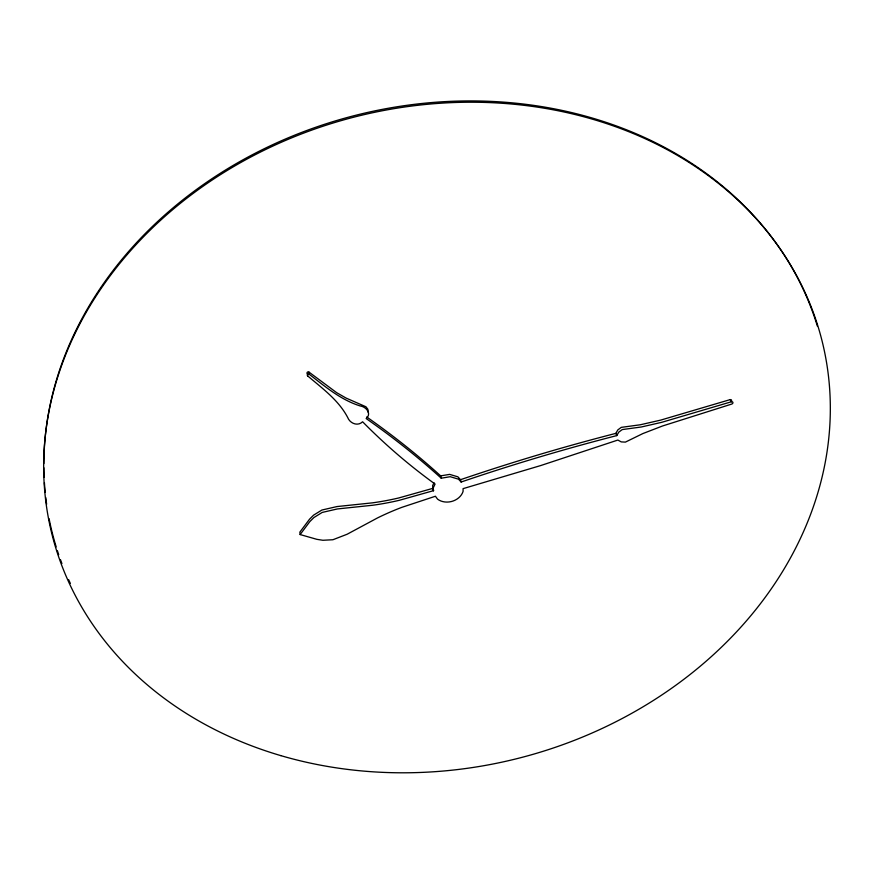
<?xml version="1.0" encoding="UTF-8"?>
<svg xmlns="http://www.w3.org/2000/svg" width="874" height="874" viewBox="0 0 874 874"><rect width="100%" height="100%" fill="white"/><g stroke="black" fill="none" stroke-linecap="round" stroke-linejoin="round"><path stroke-width="1.31" d="M368.129 412.178L367.878 409.261L365.922 406.76L346.049 398.052L336.654 392.666L309.057 372.16A1.202 1.049 -6.7 0 0 307.189 373.515M434.028 482.743L432.586 485.758L433.548 490.653L399.309 500.299A254.837 228.354 -9.6 0 1 372.837 505.227L337.397 508.941L322.211 512.426L313.897 517.55L309.811 521.625L300.143 534.56L316.858 539.334L322.888 540.274L332.896 539.739L347.109 534.254L377.524 517.921A216.796 165.59 -13.6 0 1 401.843 507.346L435.416 496.246L437.568 499.152A15.437 12.717 -14.1 0 0 463.078 491.407L463.089 488.642L540.82 465.525L617.852 440.059L621.25 441.905L625.391 442.113L642.882 433.559L662.547 425.977L731.822 404.039A1.42 1.136 -27.6 0 0 731.363 401.778L730.172 399.615L660.657 420.121L640.292 424.775L621.294 427.364L617.831 429.899L615.831 433.373A1175.847 659.52 -16.1 0 0 460.511 479.695L457.9 476.843L449.651 474.385L440.66 475.871A838.548 565.303 3.7 0 0 366.687 416.953M433.548 490.653L433.143 488.096L435.066 484.065A888.192 712.66 -53.7 0 1 362.601 421.771C357.695 426.665 349.906 423.366 347.666 417.433C338.544 400.095 322.288 388.362 307.703 375.94A1.213 1.049 -6.7 0 1 307.659 374.465A1.213 1.049 -6.7 0 1 309.374 374.378C325.117 386.581 340.838 399.899 360.197 405.951C366.086 406.694 372.073 413.752 366.151 418.537A840.275 565.751 3.7 0 1 441.228 478.198L450.241 476.701L458.5 479.171L461.122 482.022A1177.66 659.52 -16.1 0 1 616.771 435.602L618.781 432.127L622.244 429.582L641.287 426.993L661.694 422.328L731.363 401.778M300.143 534.56L299.858 532.135L309.516 519.222L313.591 515.147L321.894 510.034L337.036 506.559L372.411 502.856A254.258 228.005 -9.6 0 0 398.828 497.94L432.991 488.315M615.831 433.373L616.771 435.602M460.511 479.695L461.122 482.022M440.66 475.871L441.228 478.198M432.761 488.38L433.318 490.729M309.057 372.16L309.374 374.378M307.386 373.722L307.703 375.94M730.172 399.615A1.42 1.136 -27.7 0 1 731.199 401.494M70.357 583.384A396.37 330.656 -14.2 0 1 68.664 579.724M61.923 563.544A396.37 330.656 -14.2 0 1 60.503 559.742M58.711 554.64A396.37 330.656 -14.2 0 1 57.422 550.795M56.198 546.916A396.37 330.656 -14.2 0 1 49.075 518.686M46.628 504.211A396.37 330.656 -14.2 0 1 45.765 497.557M45.186 492.193A396.37 330.656 -14.2 0 1 44.421 482.743M44.126 477.302A396.37 330.656 -14.2 0 1 43.864 467.743M43.853 463.635A396.37 330.656 -14.2 0 1 388.799 108.168A396.37 330.656 -14.2 0 1 817.354 326.111M280.904 755.649A397.004 330.951 -14.2 0 0 827.711 370.15A397.004 330.951 -14.2 0 0 202.364 186.752A397.004 330.951 -14.2 0 0 280.904 755.649"/></g></svg>
